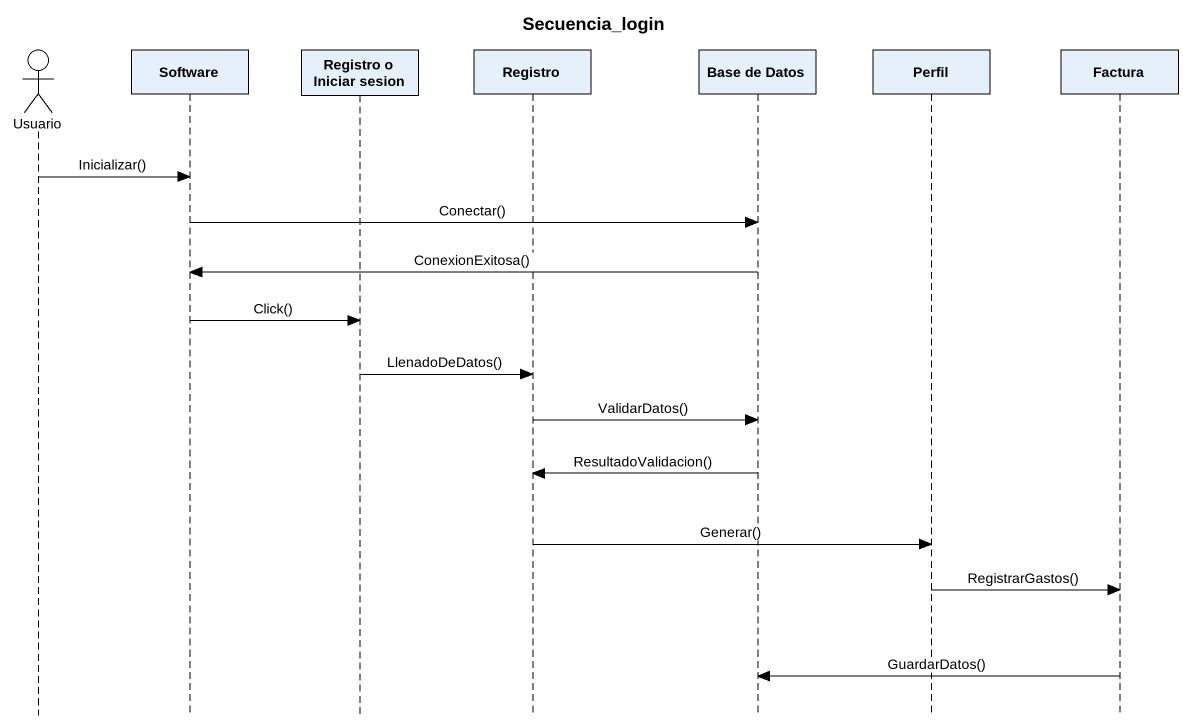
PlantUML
@startuml
title Secuencia_login
hide footbox
actor Usuario
participant Software
participant "Registro o Iniciar sesion" as Registro_o_Iniciar_sesion
participant Registro
participant "Base de Datos" as Base_de_Datos
participant Perfil
participant Factura

Usuario -> Software : Inicializar()
Software -> Base_de_Datos : Conectar()
Base_de_Datos -> Software : ConexionExitosa()
Software -> Registro_o_Iniciar_sesion : Click()
Registro_o_Iniciar_sesion -> Registro : LlenadoDeDatos()
Registro -> Base_de_Datos : ValidarDatos()
Base_de_Datos -> Registro : ResultadoValidacion()
Registro -> Perfil : Generar()
Perfil -> Factura : RegistrarGastos()
Factura -> Base_de_Datos : GuardarDatos()
@enduml
